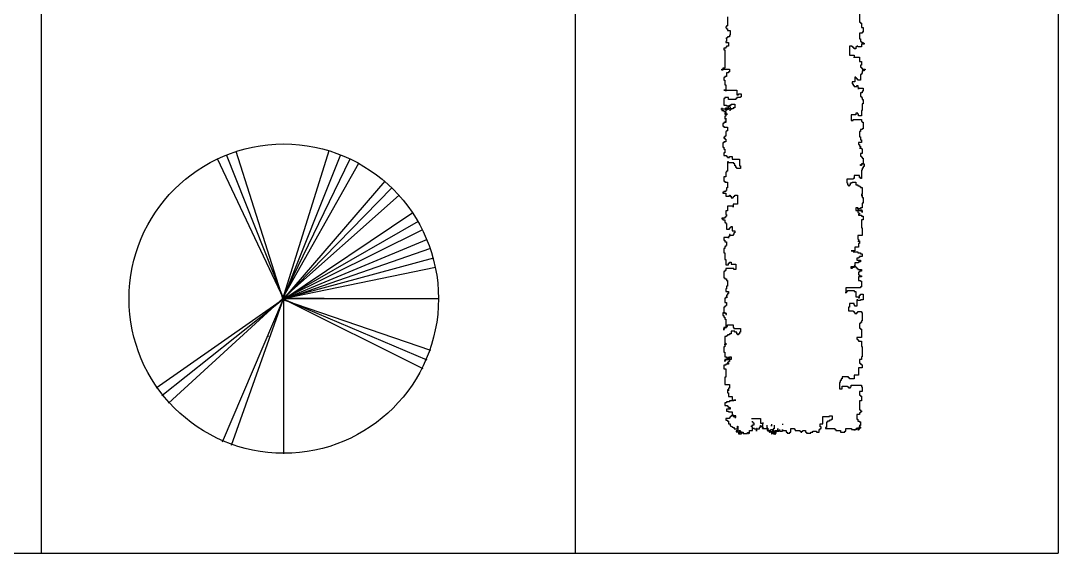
# Model space of a CAD drawing. Header units: millimetres. Extents: x -4017 to 59953, y -688 to 66564.
# Drawn here: x 55443 to 59953, y 9376 to 11691 of the extents above; entities that cross this region are included whole.
import ezdxf

# ---------------------------------------------------------------- set-up
doc = ezdxf.new("R2010")
doc.units = ezdxf.units.MM
doc.layers.add('www.cad-blocks.net', color=7, linetype='Continuous')

# ---------------------------------------------------------------- blocks, each defined once
blk = doc.blocks.new('A$C516926BB')
for p, q in [((57.9904, 38.5194), (57.9904, 0)), ((60.3118, 38.5194), (60.3118, 0)), ((62.4121, 38.5194), (62.4121, 0)), ((0, 0), (62.4121, 0))]:
    blk.add_line(p, q)
blk = doc.blocks.new('A$C3F1A022B')
for p, q in [((0.4638, 1.3165), (0.6684, 0.6728)), ((0.8689, 1.3176), (0.6677, 0.6729)), ((0.3837, 1.285), (0.6714, 0.674)), ((0.4218, 1.3015), (0.6714, 0.674)), ((0.9601, 1.2817), (0.6651, 0.6742)), ((0.9193, 1.2997), (0.6679, 0.6728)), ((0.9968, 1.2625), (0.6651, 0.6742)), ((1.1123, 1.1855), (0.6714, 0.674)), ((1.1429, 1.1575), (0.6714, 0.674)), ((1.1736, 1.1252), (0.6691, 0.6762)), ((1.233, 1.0488), (0.673, 0.6712)), ((1.2567, 1.011), (0.6714, 0.674)), ((1.2762, 0.9744), (0.6714, 0.674)), ((1.2935, 0.9309), (0.6703, 0.6705)), ((1.3099, 0.8933), (0.6722, 0.6709)), ((1.3232, 0.8508), (0.6714, 0.674)), ((1.3328, 0.8104), (0.6714, 0.674)), ((0.6718, 0.6771), (0.6718, 0)), ((0.1178, 0.287), (0.6714, 0.674)), ((0.1426, 0.2538), (0.6714, 0.674)), ((0.1717, 0.2199), (0.6694, 0.6765)), ((0.4069, 0.0524), (0.6714, 0.6739)), ((0.4455, 0.0374), (0.6714, 0.6739)), ((0.6726, 0.6749), (0.8476, 0.6749)), ((0.8476, 0.6749), (0.6726, 0.6749)), ((0.6726, 0.6749), (1.3453, 0.6749)), ((1.3124, 0.4497), (0.6732, 0.6679)), ((1.2966, 0.408), (0.6745, 0.6708)), ((1.2793, 0.3704), (0.6745, 0.6708)), ((0.6016, 0.5112), (0.606, 0.5112)), ((0.6038, 0.5134), (0.6038, 0.509))]:
    blk.add_line(p, q)
blk.add_circle((0.6726, 0.6749), 0.6726)
blk = doc.blocks.new('A$C686239C3')
at = {"linetype": 'Continuous'}
for p, q in [((0.0437, 1.8145), (0.0437, 1.7745)), ((0.6178, 1.8312), (0.6178, 1.7913)), ((0.0357, 1.7705), (0.0357, 1.7666)), ((0.0397, 1.7705), (0.0357, 1.7705)), ((0.0357, 1.7666), (0.0397, 1.7666)), ((0.0397, 1.7745), (0.0397, 1.7705)), ((0.0437, 1.7745), (0.0397, 1.7745)), ((0.0397, 1.7666), (0.0397, 1.7626)), ((0.0397, 1.7626), (0.0437, 1.7626)), ((0.0437, 1.7626), (0.0437, 1.7546)), ((0.6178, 1.7913), (0.6218, 1.7913)), ((0.6218, 1.7913), (0.6218, 1.7873)), ((0.6218, 1.7873), (0.6258, 1.7873)), ((0.6258, 1.7873), (0.6258, 1.7673)), ((0.6258, 1.7673), (0.6337, 1.7673)), ((0.6337, 1.7673), (0.6337, 1.7473)), ((0.0397, 1.7226), (0.0397, 1.7066)), ((0.0397, 1.7186), (0.0397, 1.7226)), ((0.0397, 1.7226), (0.0397, 1.7186)), ((0.0437, 1.7226), (0.0397, 1.7226)), ((0.0437, 1.7546), (0.0556, 1.7546)), ((0.0437, 1.7266), (0.0437, 1.7226)), ((0.0516, 1.7266), (0.0437, 1.7266)), ((0.0516, 1.7346), (0.0516, 1.7266)), ((0.0556, 1.7346), (0.0516, 1.7346)), ((0.0556, 1.7546), (0.0556, 1.7346)), ((0.6178, 1.7433), (0.6178, 1.7193)), ((0.6298, 1.7433), (0.6178, 1.7433)), ((0.6178, 1.7193), (0.6218, 1.7193)), ((0.6218, 1.7193), (0.6218, 1.7073)), ((0.6298, 1.7473), (0.6298, 1.7433)), ((0.6337, 1.7473), (0.6298, 1.7473)), ((0.0277, 1.6786), (0.0277, 1.6706)), ((0.0357, 1.6786), (0.0277, 1.6786)), ((0.0277, 1.6706), (0.0317, 1.6706)), ((0.0317, 1.6706), (0.0317, 1.5907)), ((0.0357, 1.7066), (0.0357, 1.7026)), ((0.0397, 1.7066), (0.0357, 1.7066)), ((0.0357, 1.7026), (0.0476, 1.7026)), ((0.0357, 1.6826), (0.0357, 1.6786)), ((0.0397, 1.6826), (0.0357, 1.6826)), ((0.0397, 1.6866), (0.0397, 1.6826)), ((0.0476, 1.6866), (0.0397, 1.6866)), ((0.0476, 1.7026), (0.0476, 1.6866)), ((0.5739, 1.6874), (0.5739, 1.6474)), ((0.5859, 1.6874), (0.5739, 1.6874)), ((0.5859, 1.6834), (0.5859, 1.6874)), ((0.5899, 1.6834), (0.5859, 1.6834)), ((0.5899, 1.6794), (0.5899, 1.6834)), ((0.5938, 1.6794), (0.5899, 1.6794)), ((0.5938, 1.6754), (0.5938, 1.6794)), ((0.6018, 1.6754), (0.5938, 1.6754)), ((0.6018, 1.6834), (0.6018, 1.6754)), ((0.6058, 1.6834), (0.6018, 1.6834)), ((0.6058, 1.6874), (0.6058, 1.6834)), ((0.6098, 1.6874), (0.6058, 1.6874)), ((0.6098, 1.6834), (0.6098, 1.6874)), ((0.6258, 1.6834), (0.6098, 1.6834)), ((0.6218, 1.7073), (0.6258, 1.7073)), ((0.6258, 1.7073), (0.6258, 1.7033)), ((0.6258, 1.7033), (0.6337, 1.7033)), ((0.6258, 1.6953), (0.6258, 1.6834)), ((0.6377, 1.6953), (0.6258, 1.6953)), ((0.6337, 1.7033), (0.6337, 1.6993)), ((0.6337, 1.6993), (0.6377, 1.6993)), ((0.6377, 1.6993), (0.6377, 1.6953)), ((0.5739, 1.6474), (0.5938, 1.6474)), ((0.5938, 1.6474), (0.5938, 1.6354)), ((0.5938, 1.6394), (0.6178, 1.6394)), ((0.5938, 1.6354), (0.5938, 1.6394)), ((0.6178, 1.6394), (0.6178, 1.6194)), ((0.0197, 1.5867), (0.0516, 1.5867)), ((0.0197, 1.5827), (0.0197, 1.5867)), ((0.0237, 1.5827), (0.0197, 1.5827)), ((0.0237, 1.5907), (0.0237, 1.5827)), ((0.0317, 1.5907), (0.0237, 1.5907)), ((0.0516, 1.5867), (0.0516, 1.5747)), ((0.6178, 1.6194), (0.6258, 1.6194)), ((0.6218, 1.6034), (0.6218, 1.5954)), ((0.6258, 1.6034), (0.6218, 1.6034)), ((0.6218, 1.5954), (0.6258, 1.5954)), ((0.6258, 1.6194), (0.6258, 1.6034)), ((0.6258, 1.5954), (0.6258, 1.5914)), ((0.6258, 1.5914), (0.6298, 1.5914)), ((0.6298, 1.5914), (0.6298, 1.5874)), ((0.6298, 1.5874), (0.6417, 1.5874)), ((0.6298, 1.5794), (0.6298, 1.5674)), ((0.6377, 1.5794), (0.6298, 1.5794)), ((0.6377, 1.5834), (0.6377, 1.5794)), ((0.6417, 1.5834), (0.6377, 1.5834)), ((0.6417, 1.5874), (0.6417, 1.5834)), ((0.0277, 1.5507), (0.0277, 1.5387)), ((0.0317, 1.5507), (0.0277, 1.5507)), ((0.0277, 1.5387), (0.0317, 1.5387)), ((0.0317, 1.5547), (0.0317, 1.5507)), ((0.0397, 1.5547), (0.0317, 1.5547)), ((0.0317, 1.5387), (0.0317, 1.5187)), ((0.0397, 1.5707), (0.0397, 1.5547)), ((0.0476, 1.5707), (0.0397, 1.5707)), ((0.0476, 1.5747), (0.0476, 1.5707)), ((0.0516, 1.5747), (0.0476, 1.5747)), ((0.5978, 1.5515), (0.5978, 1.5315)), ((0.6018, 1.5515), (0.5978, 1.5515)), ((0.6018, 1.5475), (0.6018, 1.5515)), ((0.6058, 1.5475), (0.6018, 1.5475)), ((0.6058, 1.5435), (0.6058, 1.5475)), ((0.6098, 1.5435), (0.6058, 1.5435)), ((0.6098, 1.5395), (0.6098, 1.5435)), ((0.6218, 1.5395), (0.6098, 1.5395)), ((0.6218, 1.5634), (0.6218, 1.5395)), ((0.6258, 1.5634), (0.6218, 1.5634)), ((0.6258, 1.5674), (0.6258, 1.5634)), ((0.6298, 1.5674), (0.6258, 1.5674)), ((0.0277, 1.4948), (0.0836, 1.4948)), ((0.0357, 1.4948), (0.0277, 1.4948)), ((0.0317, 1.5187), (0.0357, 1.5187)), ((0.0357, 1.5187), (0.0357, 1.4908)), ((0.0357, 1.4908), (0.0357, 1.4948)), ((0.0836, 1.4948), (0.0836, 1.4748)), ((0.5859, 1.5315), (0.5859, 1.5235)), ((0.5978, 1.5315), (0.5859, 1.5315)), ((0.5859, 1.5235), (0.5899, 1.5235)), ((0.5899, 1.5235), (0.5899, 1.5155)), ((0.5899, 1.5155), (0.5938, 1.5155)), ((0.5938, 1.5155), (0.5938, 1.5115)), ((0.5938, 1.5115), (0.6058, 1.5115)), ((0.6058, 1.5155), (0.6098, 1.5155)), ((0.6058, 1.5115), (0.6058, 1.5155)), ((0.6098, 1.5155), (0.6098, 1.5075)), ((0.6098, 1.5075), (0.6138, 1.5075)), ((0.6138, 1.5075), (0.6138, 1.4995)), ((0.6138, 1.5035), (0.6337, 1.5035)), ((0.6138, 1.4995), (0.6138, 1.5035)), ((0.6298, 1.4915), (0.6298, 1.4835)), ((0.6337, 1.4915), (0.6298, 1.4915)), ((0.6337, 1.5035), (0.6337, 1.4915)), ((0.0277, 1.4588), (0.0277, 1.4308)), ((0.0317, 1.4588), (0.0277, 1.4588)), ((0.0317, 1.4628), (0.0317, 1.4588)), ((0.0476, 1.4628), (0.0317, 1.4628)), ((0.0476, 1.4548), (0.0476, 1.4628)), ((0.0796, 1.4548), (0.0476, 1.4548)), ((0.0796, 1.4588), (0.0796, 1.4548)), ((0.0836, 1.4588), (0.0796, 1.4588)), ((0.0836, 1.4748), (0.0915, 1.4748)), ((0.0836, 1.4628), (0.0836, 1.4588)), ((0.0995, 1.4628), (0.0836, 1.4628)), ((0.0915, 1.4788), (0.1035, 1.4788)), ((0.0915, 1.4748), (0.0915, 1.4788)), ((0.0995, 1.4668), (0.0995, 1.4628)), ((0.1035, 1.4668), (0.0995, 1.4668)), ((0.1035, 1.4788), (0.1035, 1.4668)), ((0.6218, 1.4835), (0.6218, 1.4675)), ((0.6298, 1.4835), (0.6218, 1.4835)), ((0.6218, 1.4675), (0.6258, 1.4675)), ((0.6258, 1.4675), (0.6258, 1.4635)), ((0.6258, 1.4635), (0.6298, 1.4635)), ((0.6298, 1.4635), (0.6298, 1.4555)), ((0.6298, 1.4555), (0.6337, 1.4555)), ((0.6337, 1.4555), (0.6337, 1.4355)), ((0.0148, 1.4143), (0.0411, 1.4143)), ((0.0197, 1.4188), (0.0197, 1.4068)), ((0.0197, 1.4068), (0.0277, 1.4068)), ((0.0277, 1.4308), (0.0397, 1.4308)), ((0.0277, 1.4068), (0.0277, 1.4028)), ((0.0277, 1.4028), (0.0357, 1.4028)), ((0.0357, 1.4188), (0.0476, 1.4188)), ((0.0357, 1.4068), (0.0357, 1.4188)), ((0.0397, 1.4068), (0.0357, 1.4068)), ((0.0357, 1.4028), (0.0357, 1.3948)), ((0.0397, 1.4308), (0.0397, 1.4268)), ((0.0397, 1.4268), (0.0516, 1.4268)), ((0.0397, 1.4108), (0.0397, 1.4068)), ((0.0476, 1.4108), (0.0397, 1.4108)), ((0.0476, 1.4268), (0.0516, 1.4268)), ((0.0476, 1.4188), (0.0476, 1.4268)), ((0.0476, 1.4148), (0.0476, 1.4108)), ((0.0556, 1.4148), (0.0476, 1.4148)), ((0.0516, 1.4308), (0.0596, 1.4308)), ((0.0516, 1.4268), (0.0516, 1.4308)), ((0.0516, 1.4268), (0.0516, 1.4228)), ((0.0516, 1.4228), (0.0556, 1.4228)), ((0.0556, 1.4068), (0.0516, 1.4068)), ((0.0556, 1.4228), (0.0556, 1.4148)), ((0.0556, 1.4108), (0.0556, 1.4068)), ((0.0596, 1.4108), (0.0556, 1.4108)), ((0.0596, 1.4348), (0.0756, 1.4348)), ((0.0596, 1.4308), (0.0596, 1.4348)), ((0.0596, 1.4148), (0.0596, 1.4108)), ((0.0676, 1.4148), (0.0596, 1.4148)), ((0.0676, 1.4188), (0.0676, 1.4148)), ((0.0756, 1.4188), (0.0676, 1.4188)), ((0.0756, 1.4348), (0.0756, 1.4188)), ((0.6258, 1.4076), (0.6258, 1.3836)), ((0.6298, 1.4076), (0.6258, 1.4076)), ((0.6298, 1.4355), (0.6298, 1.4076)), ((0.6337, 1.4355), (0.6298, 1.4355)), ((0.0357, 1.3549), (0.0277, 1.3549)), ((0.0277, 1.3549), (0.0277, 1.3509)), ((0.0357, 1.3948), (0.0317, 1.3948)), ((0.0317, 1.3948), (0.0317, 1.3908)), ((0.0317, 1.3908), (0.0437, 1.3908)), ((0.0357, 1.3828), (0.0317, 1.3828)), ((0.0317, 1.3828), (0.0317, 1.3709)), ((0.0317, 1.3709), (0.0397, 1.3709)), ((0.0357, 1.3589), (0.0317, 1.3589)), ((0.0317, 1.3589), (0.0357, 1.3589)), ((0.0437, 1.3908), (0.0357, 1.3908)), ((0.0357, 1.3908), (0.0357, 1.3828)), ((0.0397, 1.3709), (0.0357, 1.3709)), ((0.0357, 1.3709), (0.0357, 1.3589)), ((0.0357, 1.3589), (0.0357, 1.3549)), ((0.5819, 1.3876), (0.5819, 1.3636)), ((0.6018, 1.3876), (0.5819, 1.3876)), ((0.5819, 1.3636), (0.5899, 1.3636)), ((0.5899, 1.3676), (0.6258, 1.3676)), ((0.5899, 1.3636), (0.5899, 1.3676)), ((0.6018, 1.3956), (0.6018, 1.3876)), ((0.6098, 1.3956), (0.6018, 1.3956)), ((0.6098, 1.3916), (0.6098, 1.3956)), ((0.6138, 1.3916), (0.6098, 1.3916)), ((0.6138, 1.3836), (0.6138, 1.3916)), ((0.6258, 1.3836), (0.6138, 1.3836)), ((0.6258, 1.3676), (0.6258, 1.3596)), ((0.6258, 1.3596), (0.6298, 1.3596)), ((0.6298, 1.3596), (0.6298, 1.3556)), ((0.6298, 1.3556), (0.6337, 1.3556)), ((0.6337, 1.3556), (0.6337, 1.3276)), ((0.0277, 1.3509), (0.0237, 1.3509)), ((0.0237, 1.3509), (0.0237, 1.3389)), ((0.0237, 1.3389), (0.0277, 1.3389)), ((0.0277, 1.3389), (0.0277, 1.3349)), ((0.0277, 1.3349), (0.0437, 1.3349)), ((0.0397, 1.3149), (0.0357, 1.3149)), ((0.0357, 1.3149), (0.0357, 1.2949)), ((0.0437, 1.3189), (0.0397, 1.3189)), ((0.0397, 1.3189), (0.0397, 1.3149)), ((0.0437, 1.3349), (0.0437, 1.3189)), ((0.6178, 1.3156), (0.6178, 1.2917)), ((0.6218, 1.3156), (0.6178, 1.3156)), ((0.6218, 1.3236), (0.6218, 1.3156)), ((0.6298, 1.3236), (0.6218, 1.3236)), ((0.6298, 1.3276), (0.6298, 1.3236)), ((0.6337, 1.3276), (0.6298, 1.3276)), ((0.0277, 1.2669), (0.0237, 1.2669)), ((0.0237, 1.2669), (0.0237, 1.247)), ((0.0317, 1.2909), (0.0277, 1.2909)), ((0.0277, 1.2909), (0.0277, 1.2869)), ((0.0277, 1.2869), (0.0317, 1.2869)), ((0.0357, 1.2709), (0.0277, 1.2709)), ((0.0277, 1.2709), (0.0277, 1.2669)), ((0.0357, 1.2949), (0.0317, 1.2949)), ((0.0317, 1.2949), (0.0317, 1.2909)), ((0.0317, 1.2869), (0.0317, 1.2829)), ((0.0317, 1.2829), (0.0357, 1.2829)), ((0.0357, 1.2829), (0.0357, 1.2709)), ((0.6138, 1.2677), (0.6138, 1.2597)), ((0.6258, 1.2677), (0.6138, 1.2677)), ((0.6178, 1.2917), (0.6218, 1.2917)), ((0.6218, 1.2917), (0.6218, 1.2797)), ((0.6218, 1.2797), (0.6258, 1.2797)), ((0.6258, 1.2797), (0.6258, 1.2677)), ((0.0237, 1.247), (0.0277, 1.247)), ((0.0277, 1.247), (0.0277, 1.239)), ((0.0277, 1.239), (0.0317, 1.239)), ((0.0317, 1.223), (0.0277, 1.223)), ((0.0277, 1.223), (0.0277, 1.211)), ((0.0317, 1.239), (0.0317, 1.223)), ((0.6138, 1.2597), (0.6178, 1.2597)), ((0.6178, 1.2597), (0.6178, 1.2517)), ((0.6178, 1.2517), (0.6218, 1.2517)), ((0.6178, 1.2437), (0.6258, 1.2437)), ((0.6218, 1.2437), (0.6178, 1.2437)), ((0.6218, 1.2517), (0.6218, 1.2437)), ((0.6218, 1.2197), (0.6218, 1.2077)), ((0.6298, 1.2197), (0.6218, 1.2197)), ((0.6258, 1.2437), (0.6258, 1.2397)), ((0.6258, 1.2397), (0.6298, 1.2397)), ((0.6298, 1.2397), (0.6298, 1.2197)), ((0.0277, 1.211), (0.0397, 1.211)), ((0.0397, 1.211), (0.0397, 1.207)), ((0.0397, 1.207), (0.0437, 1.207)), ((0.0437, 1.207), (0.0437, 1.203)), ((0.0437, 1.203), (0.0516, 1.203)), ((0.0476, 1.183), (0.0437, 1.183)), ((0.0437, 1.183), (0.0437, 1.143)), ((0.0476, 1.179), (0.0476, 1.183)), ((0.0716, 1.179), (0.0476, 1.179)), ((0.0516, 1.203), (0.0516, 1.207)), ((0.0516, 1.207), (0.0636, 1.207)), ((0.0636, 1.207), (0.0636, 1.195)), ((0.0636, 1.195), (0.0955, 1.195)), ((0.0716, 1.175), (0.0716, 1.179)), ((0.0756, 1.175), (0.0716, 1.175)), ((0.0756, 1.167), (0.0756, 1.175)), ((0.0955, 1.195), (0.0955, 1.167)), ((0.6218, 1.2077), (0.6258, 1.2077)), ((0.6258, 1.2077), (0.6258, 1.2037)), ((0.6258, 1.2037), (0.6298, 1.2037)), ((0.6258, 1.1757), (0.6258, 1.1678)), ((0.6337, 1.1757), (0.6258, 1.1757)), ((0.6298, 1.2037), (0.6298, 1.1997)), ((0.6298, 1.1997), (0.6337, 1.1997)), ((0.6298, 1.1757), (0.6377, 1.1757)), ((0.6298, 1.1717), (0.6298, 1.1757)), ((0.6337, 1.1997), (0.6337, 1.1757)), ((0.6377, 1.1757), (0.6377, 1.1638)), ((0.0397, 1.139), (0.0357, 1.139)), ((0.0357, 1.139), (0.0357, 1.119)), ((0.0437, 1.143), (0.0397, 1.143)), ((0.0397, 1.143), (0.0397, 1.139)), ((0.0796, 1.167), (0.0756, 1.167)), ((0.0796, 1.159), (0.0796, 1.167)), ((0.0836, 1.159), (0.0796, 1.159)), ((0.0836, 1.155), (0.0836, 1.159)), ((0.0995, 1.155), (0.0836, 1.155)), ((0.0955, 1.167), (0.0995, 1.167)), ((0.0995, 1.167), (0.0995, 1.155)), ((0.6218, 1.1717), (0.6298, 1.1717)), ((0.6218, 1.1678), (0.6218, 1.1717)), ((0.6258, 1.1678), (0.6218, 1.1678)), ((0.6258, 1.1478), (0.6258, 1.1118)), ((0.6298, 1.1478), (0.6258, 1.1478)), ((0.6298, 1.1558), (0.6298, 1.1478)), ((0.6337, 1.1558), (0.6298, 1.1558)), ((0.6337, 1.1638), (0.6337, 1.1558)), ((0.6377, 1.1638), (0.6337, 1.1638)), ((0.0357, 1.119), (0.0277, 1.119)), ((0.0277, 1.119), (0.0277, 1.0991)), ((0.0277, 1.0991), (0.0317, 1.0991)), ((0.0317, 1.0991), (0.0317, 1.0951)), ((0.0317, 1.0951), (0.0437, 1.0951)), ((0.0437, 1.0951), (0.0437, 1.0711)), ((0.5619, 1.1078), (0.5619, 1.0918)), ((0.5899, 1.1078), (0.5619, 1.1078)), ((0.5619, 1.0918), (0.5659, 1.0918)), ((0.5659, 1.0918), (0.5659, 1.0838)), ((0.5659, 1.0838), (0.5699, 1.0838)), ((0.5699, 1.0838), (0.5699, 1.0798)), ((0.5739, 1.0838), (0.5779, 1.0838)), ((0.5739, 1.0798), (0.5739, 1.0838)), ((0.5779, 1.0918), (0.5859, 1.0918)), ((0.5779, 1.0838), (0.5779, 1.0918)), ((0.5859, 1.0958), (0.6018, 1.0958)), ((0.5859, 1.0918), (0.5859, 1.0958)), ((0.5899, 1.1118), (0.5899, 1.1078)), ((0.5938, 1.1118), (0.5899, 1.1118)), ((0.5938, 1.1238), (0.5938, 1.1118)), ((0.6178, 1.1238), (0.5938, 1.1238)), ((0.6018, 1.0958), (0.6018, 1.0838)), ((0.6018, 1.0838), (0.6098, 1.0838)), ((0.6098, 1.0838), (0.6098, 1.0798)), ((0.6178, 1.1158), (0.6178, 1.1238)), ((0.6218, 1.1158), (0.6178, 1.1158)), ((0.6218, 1.1118), (0.6218, 1.1158)), ((0.6258, 1.1118), (0.6218, 1.1118)), ((0.0277, 1.0511), (0.0237, 1.0511)), ((0.0237, 1.0511), (0.0237, 1.0471)), ((0.0237, 1.0471), (0.0357, 1.0471)), ((0.0357, 1.0551), (0.0277, 1.0551)), ((0.0277, 1.0551), (0.0277, 1.0511)), ((0.0397, 1.0591), (0.0357, 1.0591)), ((0.0357, 1.0591), (0.0357, 1.0551)), ((0.0357, 1.0471), (0.0357, 1.0351)), ((0.0437, 1.0711), (0.0397, 1.0711)), ((0.0397, 1.0711), (0.0397, 1.0591)), ((0.0516, 1.0351), (0.0516, 1.0391)), ((0.0516, 1.0391), (0.0556, 1.0391)), ((0.0556, 1.0391), (0.0556, 1.0351)), ((0.0756, 1.0351), (0.0756, 1.0391)), ((0.0756, 1.0391), (0.0875, 1.0391)), ((0.0875, 1.0391), (0.0875, 0.9991)), ((0.5699, 1.0798), (0.5739, 1.0798)), ((0.6098, 1.0798), (0.6178, 1.0798)), ((0.6178, 1.0798), (0.6178, 1.0758)), ((0.6178, 1.0758), (0.6218, 1.0758)), ((0.6218, 1.0758), (0.6218, 1.0718)), ((0.6218, 1.0718), (0.6298, 1.0718)), ((0.6258, 1.0438), (0.6258, 1.0399)), ((0.6298, 1.0438), (0.6258, 1.0438)), ((0.6258, 1.0399), (0.6258, 1.0359)), ((0.6298, 1.0399), (0.6258, 1.0399)), ((0.6258, 1.0399), (0.6298, 1.0399)), ((0.6298, 1.0718), (0.6298, 1.0438)), ((0.6298, 1.0359), (0.6298, 1.0399)), ((0.6298, 1.0399), (0.6298, 1.0359)), ((0.0357, 1.0351), (0.0516, 1.0351)), ((0.0556, 1.0351), (0.0596, 1.0351)), ((0.0596, 1.0351), (0.0596, 1.0271)), ((0.0596, 1.0271), (0.0676, 1.0271)), ((0.0676, 1.0271), (0.0676, 1.0311)), ((0.0676, 1.0311), (0.0716, 1.0311)), ((0.0875, 0.9991), (0.0676, 0.9991)), ((0.0676, 0.9991), (0.0676, 0.9872)), ((0.0716, 1.0311), (0.0716, 1.0351)), ((0.0716, 1.0351), (0.0756, 1.0351)), ((0.6258, 1.0359), (0.6298, 1.0359)), ((0.6298, 1.0359), (0.6298, 1.0279)), ((0.6298, 1.0279), (0.6337, 1.0279)), ((0.6298, 1.0039), (0.6298, 0.9839)), ((0.6337, 1.0039), (0.6298, 1.0039)), ((0.6337, 1.0279), (0.6337, 1.0039)), ((0.0437, 0.9712), (0.0357, 0.9712)), ((0.0357, 0.9712), (0.0357, 0.9552)), ((0.0357, 0.9552), (0.0397, 0.9552)), ((0.0397, 0.9552), (0.0397, 0.9472)), ((0.0676, 0.9911), (0.0437, 0.9911)), ((0.0437, 0.9911), (0.0437, 0.9712)), ((0.0676, 0.9872), (0.0676, 0.9911)), ((0.6018, 0.9839), (0.6018, 0.9719)), ((0.6098, 0.9839), (0.6018, 0.9839)), ((0.6018, 0.9719), (0.6098, 0.9719)), ((0.6098, 0.9799), (0.6098, 0.9839)), ((0.6138, 0.9799), (0.6098, 0.9799)), ((0.6098, 0.9799), (0.6098, 0.9719)), ((0.6138, 0.9799), (0.6098, 0.9799)), ((0.6098, 0.9719), (0.6098, 0.9639)), ((0.6098, 0.9719), (0.6258, 0.9719)), ((0.6098, 0.9639), (0.6138, 0.9639)), ((0.6138, 0.9839), (0.6138, 0.9799)), ((0.6138, 0.9799), (0.6138, 0.9839)), ((0.6138, 0.9719), (0.6138, 0.9799)), ((0.6218, 0.9799), (0.6138, 0.9799)), ((0.6258, 0.9719), (0.6138, 0.9719)), ((0.6138, 0.9639), (0.6138, 0.9599)), ((0.6138, 0.9599), (0.6178, 0.9599)), ((0.6138, 0.9559), (0.6138, 0.9519)), ((0.6178, 0.9559), (0.6138, 0.9559)), ((0.6138, 0.9519), (0.6258, 0.9519)), ((0.6178, 0.9599), (0.6178, 0.9559)), ((0.6218, 0.9839), (0.6218, 0.9799)), ((0.6298, 0.9839), (0.6218, 0.9839)), ((0.6258, 0.9759), (0.6258, 0.9719)), ((0.6258, 0.9719), (0.6258, 0.9759)), ((0.6258, 0.9679), (0.6258, 0.9719)), ((0.6258, 0.9719), (0.6298, 0.9719)), ((0.6298, 0.9679), (0.6258, 0.9679)), ((0.6258, 0.9519), (0.6258, 0.9479)), ((0.6258, 0.9479), (0.6337, 0.9479)), ((0.6298, 0.9719), (0.6298, 0.9639)), ((0.6298, 0.9639), (0.6298, 0.9679)), ((0.6337, 0.9479), (0.6337, 0.9319)), ((0.0317, 0.9392), (0.0197, 0.9392)), ((0.0197, 0.9392), (0.0197, 0.9352)), ((0.0197, 0.9352), (0.0237, 0.9352)), ((0.0237, 0.9352), (0.0237, 0.9312)), ((0.0237, 0.9312), (0.0317, 0.9312)), ((0.0357, 0.9432), (0.0317, 0.9432)), ((0.0317, 0.9432), (0.0317, 0.9392)), ((0.0317, 0.9312), (0.0317, 0.9192)), ((0.0317, 0.9192), (0.0357, 0.9192)), ((0.0397, 0.9472), (0.0357, 0.9472)), ((0.0357, 0.9472), (0.0357, 0.9432)), ((0.0357, 0.9192), (0.0357, 0.9152)), ((0.0357, 0.9152), (0.0397, 0.9152)), ((0.0397, 0.9152), (0.0397, 0.8912)), ((0.0596, 0.8992), (0.0596, 0.9032)), ((0.0596, 0.9032), (0.0636, 0.9032)), ((0.0636, 0.9032), (0.0636, 0.8832)), ((0.6258, 0.9319), (0.6258, 0.896)), ((0.6337, 0.9319), (0.6258, 0.9319)), ((0.0397, 0.8912), (0.0516, 0.8912)), ((0.0516, 0.8592), (0.0476, 0.8592)), ((0.0476, 0.8592), (0.0476, 0.8513)), ((0.0516, 0.8912), (0.0516, 0.8952)), ((0.0516, 0.8952), (0.0556, 0.8952)), ((0.0556, 0.8672), (0.0516, 0.8672)), ((0.0516, 0.8672), (0.0516, 0.8592)), ((0.0556, 0.8952), (0.0556, 0.8992)), ((0.0556, 0.8992), (0.0596, 0.8992)), ((0.0556, 0.8632), (0.0556, 0.8672)), ((0.0676, 0.8632), (0.0556, 0.8632)), ((0.0636, 0.8832), (0.0756, 0.8832)), ((0.0716, 0.8672), (0.0676, 0.8672)), ((0.0676, 0.8672), (0.0676, 0.8632)), ((0.0756, 0.8752), (0.0716, 0.8752)), ((0.0716, 0.8752), (0.0716, 0.8672)), ((0.0756, 0.8832), (0.0756, 0.8752)), ((0.6098, 0.864), (0.6098, 0.848)), ((0.6298, 0.864), (0.6098, 0.864)), ((0.6258, 0.896), (0.6298, 0.896)), ((0.6298, 0.896), (0.6298, 0.864)), ((0.0476, 0.8553), (0.0277, 0.8553)), ((0.0277, 0.8553), (0.0277, 0.8433)), ((0.0277, 0.8433), (0.0317, 0.8433)), ((0.0317, 0.8433), (0.0317, 0.8353)), ((0.0317, 0.8353), (0.0397, 0.8353)), ((0.0357, 0.8153), (0.0317, 0.8153)), ((0.0317, 0.8153), (0.0317, 0.8073)), ((0.0397, 0.8193), (0.0357, 0.8193)), ((0.0357, 0.8193), (0.0357, 0.8153)), ((0.0397, 0.8353), (0.0397, 0.8193)), ((0.0476, 0.8513), (0.0476, 0.8553)), ((0.5978, 0.812), (0.5978, 0.796)), ((0.6138, 0.812), (0.5978, 0.812)), ((0.6098, 0.848), (0.6138, 0.848)), ((0.6138, 0.848), (0.6138, 0.836)), ((0.6138, 0.84), (0.6178, 0.84)), ((0.6138, 0.836), (0.6138, 0.84)), ((0.6138, 0.828), (0.6138, 0.812)), ((0.6178, 0.828), (0.6138, 0.828)), ((0.6178, 0.84), (0.6178, 0.828)), ((0.0317, 0.8073), (0.0277, 0.8073)), ((0.0277, 0.8073), (0.0277, 0.7873)), ((0.0277, 0.7873), (0.0317, 0.7873)), ((0.0317, 0.7873), (0.0317, 0.7593)), ((0.5819, 0.796), (0.5899, 0.796)), ((0.5978, 0.796), (0.5819, 0.796)), ((0.5899, 0.796), (0.5899, 0.792)), ((0.5899, 0.792), (0.6098, 0.792)), ((0.6098, 0.792), (0.6098, 0.788)), ((0.6098, 0.788), (0.6218, 0.788)), ((0.6138, 0.7681), (0.6138, 0.7641)), ((0.6178, 0.7681), (0.6138, 0.7681)), ((0.6178, 0.7721), (0.6178, 0.7681)), ((0.6298, 0.7721), (0.6178, 0.7721)), ((0.6218, 0.788), (0.6218, 0.784)), ((0.6218, 0.784), (0.6298, 0.784)), ((0.6298, 0.784), (0.6298, 0.7721)), ((0.0317, 0.7593), (0.0357, 0.7593)), ((0.0357, 0.7593), (0.0357, 0.7353)), ((0.0357, 0.7353), (0.0476, 0.7353)), ((0.0476, 0.7353), (0.0476, 0.7433)), ((0.0476, 0.7433), (0.0516, 0.7433)), ((0.0516, 0.7433), (0.0516, 0.7473)), ((0.0516, 0.7473), (0.0596, 0.7473)), ((0.0596, 0.7473), (0.0596, 0.7393)), ((0.0596, 0.7393), (0.0796, 0.7393)), ((0.0796, 0.7393), (0.0796, 0.7154)), ((0.5819, 0.7281), (0.6018, 0.7281)), ((0.5819, 0.7201), (0.5819, 0.7281)), ((0.5859, 0.7241), (0.5859, 0.7201)), ((0.5938, 0.7241), (0.5859, 0.7241)), ((0.5938, 0.7321), (0.5938, 0.7241)), ((0.5978, 0.7321), (0.5938, 0.7321)), ((0.5978, 0.7441), (0.5978, 0.7321)), ((0.6138, 0.7441), (0.5978, 0.7441)), ((0.6018, 0.7281), (0.6018, 0.7241)), ((0.6018, 0.7241), (0.6058, 0.7241)), ((0.6058, 0.7641), (0.6058, 0.7561)), ((0.6138, 0.7641), (0.6058, 0.7641)), ((0.6058, 0.7561), (0.6218, 0.7561)), ((0.6058, 0.7241), (0.6058, 0.7201)), ((0.6138, 0.7481), (0.6138, 0.7441)), ((0.6218, 0.7481), (0.6138, 0.7481)), ((0.6218, 0.7561), (0.6218, 0.7481)), ((0.0317, 0.7074), (0.0277, 0.7074)), ((0.0277, 0.7074), (0.0277, 0.6794)), ((0.0277, 0.6794), (0.0317, 0.6794)), ((0.0357, 0.7114), (0.0317, 0.7114)), ((0.0317, 0.7114), (0.0317, 0.7074)), ((0.0317, 0.6794), (0.0317, 0.6754)), ((0.0716, 0.7194), (0.0357, 0.7194)), ((0.0357, 0.7194), (0.0357, 0.7114)), ((0.0716, 0.7154), (0.0716, 0.7194)), ((0.0796, 0.7154), (0.0716, 0.7154)), ((0.5859, 0.7201), (0.5819, 0.7201)), ((0.6058, 0.7201), (0.6098, 0.7201)), ((0.6098, 0.7201), (0.6098, 0.7161)), ((0.6098, 0.7161), (0.6258, 0.7161)), ((0.6138, 0.7041), (0.6138, 0.6921)), ((0.6178, 0.7041), (0.6138, 0.7041)), ((0.6138, 0.6921), (0.6178, 0.6921)), ((0.6138, 0.6841), (0.6138, 0.6681)), ((0.6258, 0.6841), (0.6138, 0.6841)), ((0.6178, 0.7081), (0.6178, 0.7041)), ((0.6258, 0.7081), (0.6178, 0.7081)), ((0.6178, 0.6921), (0.6178, 0.6881)), ((0.6178, 0.6881), (0.6258, 0.6881)), ((0.6258, 0.7161), (0.6258, 0.7081)), ((0.6258, 0.6881), (0.6258, 0.6841)), ((0.0317, 0.6754), (0.0397, 0.6754)), ((0.0397, 0.6754), (0.0397, 0.6674)), ((0.0397, 0.6674), (0.0437, 0.6674)), ((0.0437, 0.6434), (0.0397, 0.6434)), ((0.0397, 0.6434), (0.0397, 0.6314)), ((0.0437, 0.6674), (0.0437, 0.6434)), ((0.5579, 0.6362), (0.5579, 0.6122)), ((0.6218, 0.6362), (0.5579, 0.6362)), ((0.6138, 0.6681), (0.6218, 0.6681)), ((0.6218, 0.6681), (0.6218, 0.6641)), ((0.6218, 0.6641), (0.6258, 0.6641)), ((0.6218, 0.6402), (0.6218, 0.6362)), ((0.6258, 0.6402), (0.6218, 0.6402)), ((0.6258, 0.6641), (0.6258, 0.6402)), ((0.0357, 0.5915), (0.0317, 0.5915)), ((0.0317, 0.5915), (0.0317, 0.5715)), ((0.0397, 0.6314), (0.0357, 0.6314)), ((0.0357, 0.6314), (0.0357, 0.6194)), ((0.0357, 0.6194), (0.0476, 0.6194)), ((0.0437, 0.5955), (0.0357, 0.5955)), ((0.0357, 0.5955), (0.0357, 0.5915)), ((0.0437, 0.6034), (0.0397, 0.6034)), ((0.0397, 0.6034), (0.0397, 0.5955)), ((0.0397, 0.5955), (0.0437, 0.5955)), ((0.0476, 0.6114), (0.0437, 0.6114)), ((0.0437, 0.6114), (0.0437, 0.6034)), ((0.0476, 0.6194), (0.0476, 0.6114)), ((0.5579, 0.6162), (0.5619, 0.6162)), ((0.5579, 0.6122), (0.5579, 0.6162)), ((0.5619, 0.6202), (0.5659, 0.6202)), ((0.5619, 0.6162), (0.5619, 0.6202)), ((0.5659, 0.6242), (0.5938, 0.6242)), ((0.5659, 0.6202), (0.5659, 0.6242)), ((0.5938, 0.6242), (0.5938, 0.6202)), ((0.5938, 0.6202), (0.6018, 0.6202)), ((0.6018, 0.6202), (0.6018, 0.5962)), ((0.6018, 0.5962), (0.6138, 0.5962)), ((0.6138, 0.5962), (0.6138, 0.5922)), ((0.6138, 0.5922), (0.6178, 0.5922)), ((0.6178, 0.6042), (0.6218, 0.6042)), ((0.6178, 0.5922), (0.6178, 0.6042)), ((0.6218, 0.6082), (0.6337, 0.6082)), ((0.6218, 0.6042), (0.6218, 0.6082)), ((0.6337, 0.6082), (0.6337, 0.5842)), ((0.0317, 0.5515), (0.0277, 0.5515)), ((0.0277, 0.5515), (0.0277, 0.5275)), ((0.0317, 0.5715), (0.0397, 0.5715)), ((0.0357, 0.5555), (0.0317, 0.5555)), ((0.0317, 0.5555), (0.0317, 0.5515)), ((0.0397, 0.5595), (0.0357, 0.5595)), ((0.0357, 0.5595), (0.0357, 0.5555)), ((0.0397, 0.5715), (0.0397, 0.5595)), ((0.5699, 0.5522), (0.5699, 0.5362)), ((0.5739, 0.5522), (0.5699, 0.5522)), ((0.5739, 0.5682), (0.5739, 0.5522)), ((0.5938, 0.5682), (0.5739, 0.5682)), ((0.5938, 0.5602), (0.5938, 0.5682)), ((0.5978, 0.5602), (0.5938, 0.5602)), ((0.5978, 0.5562), (0.5978, 0.5602)), ((0.6058, 0.5562), (0.5978, 0.5562)), ((0.6058, 0.5842), (0.6058, 0.5562)), ((0.6098, 0.5842), (0.6058, 0.5842)), ((0.6098, 0.5802), (0.6098, 0.5842)), ((0.6218, 0.5802), (0.6098, 0.5802)), ((0.6218, 0.5842), (0.6218, 0.5802)), ((0.6337, 0.5842), (0.6218, 0.5842)), ((0.0317, 0.5275), (0.0237, 0.5275)), ((0.0237, 0.5275), (0.0237, 0.5155)), ((0.0237, 0.5155), (0.0277, 0.5155)), ((0.0277, 0.5275), (0.0357, 0.5275)), ((0.0277, 0.5155), (0.0277, 0.5075)), ((0.0277, 0.5075), (0.0317, 0.5075)), ((0.0317, 0.5235), (0.0317, 0.5275)), ((0.0397, 0.5235), (0.0317, 0.5235)), ((0.0317, 0.5075), (0.0317, 0.4995)), ((0.0317, 0.4995), (0.0357, 0.4995)), ((0.0357, 0.5275), (0.0357, 0.5195)), ((0.0357, 0.5195), (0.0397, 0.5195)), ((0.0357, 0.4995), (0.0357, 0.4636)), ((0.0397, 0.5195), (0.0397, 0.5235)), ((0.5699, 0.5362), (0.5899, 0.5362)), ((0.5899, 0.5362), (0.5899, 0.5322)), ((0.5899, 0.5322), (0.5938, 0.5322)), ((0.5938, 0.5322), (0.5938, 0.5282)), ((0.5938, 0.5282), (0.5978, 0.5282)), ((0.5978, 0.5282), (0.5978, 0.5242)), ((0.5978, 0.5242), (0.6058, 0.5242)), ((0.6058, 0.5282), (0.6098, 0.5282)), ((0.6058, 0.5242), (0.6058, 0.5282)), ((0.6098, 0.5322), (0.6258, 0.5322)), ((0.6098, 0.5282), (0.6098, 0.5322)), ((0.6258, 0.5322), (0.6258, 0.5282)), ((0.6258, 0.5282), (0.6298, 0.5282)), ((0.6298, 0.5282), (0.6298, 0.4923)), ((0.0357, 0.4636), (0.0277, 0.4636)), ((0.0277, 0.4636), (0.0277, 0.4516)), ((0.0277, 0.4516), (0.0277, 0.4596)), ((0.0277, 0.4596), (0.0317, 0.4596)), ((0.0317, 0.4596), (0.0317, 0.4636)), ((0.0317, 0.4636), (0.0397, 0.4636)), ((0.0397, 0.4636), (0.0397, 0.4676)), ((0.0397, 0.4676), (0.0437, 0.4676)), ((0.0437, 0.4676), (0.0437, 0.4755)), ((0.0437, 0.4755), (0.0676, 0.4755)), ((0.0676, 0.4755), (0.0676, 0.4636)), ((0.0676, 0.4636), (0.0716, 0.4636)), ((0.0716, 0.4636), (0.0716, 0.4596)), ((0.0716, 0.4596), (0.0995, 0.4596)), ((0.0995, 0.4596), (0.0995, 0.4436)), ((0.6178, 0.4803), (0.6178, 0.4603)), ((0.6218, 0.4803), (0.6178, 0.4803)), ((0.6178, 0.4603), (0.6218, 0.4603)), ((0.6218, 0.4843), (0.6218, 0.4803)), ((0.6258, 0.4843), (0.6218, 0.4843)), ((0.6218, 0.4603), (0.6218, 0.4563)), ((0.6218, 0.4563), (0.6258, 0.4563)), ((0.6258, 0.4923), (0.6258, 0.4843)), ((0.6298, 0.4923), (0.6258, 0.4923)), ((0.6258, 0.4563), (0.6258, 0.4203)), ((0.0397, 0.4236), (0.0317, 0.4236)), ((0.0317, 0.4236), (0.0317, 0.3956)), ((0.0437, 0.4276), (0.0397, 0.4276)), ((0.0397, 0.4276), (0.0397, 0.4236)), ((0.0516, 0.4316), (0.0437, 0.4316)), ((0.0437, 0.4316), (0.0437, 0.4276)), ((0.0596, 0.4356), (0.0516, 0.4356)), ((0.0516, 0.4356), (0.0516, 0.4316)), ((0.0756, 0.4476), (0.0596, 0.4476)), ((0.0596, 0.4476), (0.0596, 0.4356)), ((0.0756, 0.4436), (0.0756, 0.4476)), ((0.0836, 0.4436), (0.0756, 0.4436)), ((0.0836, 0.4356), (0.0836, 0.4436)), ((0.0875, 0.4356), (0.0836, 0.4356)), ((0.0875, 0.4316), (0.0875, 0.4356)), ((0.0915, 0.4316), (0.0875, 0.4316)), ((0.0955, 0.4356), (0.0915, 0.4356)), ((0.0915, 0.4356), (0.0915, 0.4316)), ((0.0995, 0.4436), (0.0955, 0.4436)), ((0.0955, 0.4436), (0.0955, 0.4356)), ((0.6058, 0.4203), (0.6058, 0.4123)), ((0.6258, 0.4203), (0.6058, 0.4203)), ((0.6058, 0.4123), (0.6098, 0.4123)), ((0.6098, 0.4123), (0.6098, 0.4083)), ((0.6098, 0.4083), (0.6138, 0.4083)), ((0.6138, 0.4083), (0.6138, 0.4043)), ((0.0317, 0.3796), (0.0277, 0.3796)), ((0.0277, 0.3796), (0.0277, 0.3556)), ((0.0317, 0.3956), (0.0357, 0.3956)), ((0.0357, 0.3916), (0.0317, 0.3916)), ((0.0317, 0.3916), (0.0317, 0.3876)), ((0.0317, 0.3876), (0.0317, 0.3916)), ((0.0317, 0.3916), (0.0357, 0.3916)), ((0.0357, 0.3876), (0.0317, 0.3876)), ((0.0317, 0.3876), (0.0317, 0.3796)), ((0.0357, 0.3956), (0.0357, 0.3916)), ((0.0357, 0.3916), (0.0357, 0.3876)), ((0.6138, 0.4043), (0.6258, 0.4043)), ((0.6258, 0.4043), (0.6258, 0.3804)), ((0.6258, 0.3804), (0.6298, 0.3804)), ((0.6298, 0.3804), (0.6298, 0.3364)), ((0.0277, 0.3556), (0.0317, 0.3556)), ((0.0317, 0.3556), (0.0317, 0.3357)), ((0.0317, 0.3357), (0.0397, 0.3357)), ((0.0357, 0.3237), (0.0317, 0.3237)), ((0.0317, 0.3237), (0.0317, 0.3157)), ((0.0317, 0.3157), (0.0317, 0.3197)), ((0.0317, 0.3197), (0.0357, 0.3197)), ((0.0357, 0.3237), (0.0357, 0.3277)), ((0.0357, 0.3277), (0.0357, 0.3237)), ((0.0516, 0.3237), (0.0357, 0.3237)), ((0.0357, 0.3197), (0.0357, 0.3237)), ((0.0357, 0.3237), (0.0476, 0.3237)), ((0.0397, 0.3357), (0.0397, 0.3317)), ((0.0397, 0.3317), (0.0476, 0.3317)), ((0.0476, 0.3317), (0.0476, 0.3357)), ((0.0476, 0.3357), (0.0476, 0.3317)), ((0.0476, 0.3317), (0.0516, 0.3317)), ((0.0476, 0.3237), (0.0476, 0.3317)), ((0.0476, 0.3317), (0.0516, 0.3317)), ((0.0516, 0.3317), (0.0516, 0.3357)), ((0.0516, 0.3357), (0.0596, 0.3357)), ((0.0516, 0.3317), (0.0516, 0.3237)), ((0.0596, 0.3237), (0.0516, 0.3237)), ((0.0516, 0.3237), (0.0516, 0.3157)), ((0.0596, 0.3357), (0.0596, 0.3237)), ((0.6178, 0.3244), (0.6178, 0.3084)), ((0.6258, 0.3244), (0.6178, 0.3244)), ((0.6258, 0.3364), (0.6258, 0.3244)), ((0.6298, 0.3364), (0.6258, 0.3364)), ((0.0357, 0.2997), (0.0277, 0.2997)), ((0.0277, 0.2997), (0.0277, 0.2837)), ((0.0277, 0.2837), (0.0357, 0.2837)), ((0.0476, 0.3037), (0.0357, 0.3037)), ((0.0357, 0.3037), (0.0357, 0.2997)), ((0.0357, 0.2837), (0.0357, 0.2477)), ((0.0476, 0.3117), (0.0437, 0.3117)), ((0.0437, 0.3117), (0.0437, 0.3077)), ((0.0437, 0.3077), (0.0476, 0.3077)), ((0.0516, 0.3157), (0.0476, 0.3157)), ((0.0476, 0.3157), (0.0476, 0.3117)), ((0.0476, 0.3077), (0.0476, 0.3037)), ((0.6138, 0.2884), (0.6138, 0.2565)), ((0.6298, 0.2884), (0.6138, 0.2884)), ((0.6178, 0.3084), (0.6218, 0.3084)), ((0.6218, 0.3084), (0.6218, 0.3044)), ((0.6218, 0.3044), (0.6258, 0.3044)), ((0.6258, 0.3044), (0.6258, 0.3004)), ((0.6258, 0.3004), (0.6298, 0.3004)), ((0.6298, 0.3004), (0.6298, 0.2884)), ((0.0357, 0.2477), (0.0317, 0.2477)), ((0.0317, 0.2477), (0.0317, 0.2157)), ((0.534, 0.2325), (0.534, 0.2245)), ((0.538, 0.2325), (0.534, 0.2325)), ((0.538, 0.2405), (0.538, 0.2325)), ((0.542, 0.2405), (0.538, 0.2405)), ((0.542, 0.2485), (0.542, 0.2405)), ((0.5699, 0.2485), (0.542, 0.2485)), ((0.5699, 0.2445), (0.5699, 0.2485)), ((0.5739, 0.2445), (0.5699, 0.2445)), ((0.5739, 0.2405), (0.5739, 0.2445)), ((0.5938, 0.2405), (0.5739, 0.2405)), ((0.5938, 0.2565), (0.5938, 0.2405)), ((0.6138, 0.2565), (0.5938, 0.2565)), ((0.0317, 0.2157), (0.0516, 0.2157)), ((0.0476, 0.1918), (0.0437, 0.1918)), ((0.0437, 0.1918), (0.0437, 0.1798)), ((0.0516, 0.1998), (0.0476, 0.1998)), ((0.0476, 0.1998), (0.0476, 0.1878)), ((0.0476, 0.1878), (0.0476, 0.1918)), ((0.0516, 0.2157), (0.0516, 0.1998)), ((0.53, 0.2245), (0.53, 0.1965)), ((0.534, 0.2245), (0.53, 0.2245)), ((0.53, 0.1965), (0.542, 0.1965)), ((0.542, 0.2085), (0.5659, 0.2085)), ((0.542, 0.1965), (0.542, 0.2085)), ((0.5659, 0.2085), (0.5659, 0.2045)), ((0.5659, 0.2045), (0.5699, 0.2045)), ((0.5699, 0.2045), (0.5699, 0.2005)), ((0.5699, 0.2005), (0.5779, 0.2005)), ((0.5779, 0.2045), (0.5819, 0.2045)), ((0.5779, 0.2005), (0.5779, 0.2045)), ((0.5819, 0.2125), (0.6258, 0.2125)), ((0.5819, 0.2045), (0.5819, 0.2125)), ((0.6178, 0.1845), (0.6178, 0.1685)), ((0.6298, 0.1845), (0.6178, 0.1845)), ((0.6258, 0.2125), (0.6258, 0.2045)), ((0.6258, 0.2045), (0.6298, 0.2045)), ((0.6298, 0.2045), (0.6298, 0.1845)), ((0.0397, 0.1358), (0.0317, 0.1358)), ((0.0317, 0.1358), (0.0317, 0.1238)), ((0.0516, 0.1398), (0.0397, 0.1398)), ((0.0397, 0.1398), (0.0397, 0.1358)), ((0.0437, 0.1798), (0.0476, 0.1798)), ((0.0476, 0.1798), (0.0476, 0.1638)), ((0.0476, 0.1638), (0.0636, 0.1638)), ((0.0716, 0.1438), (0.0516, 0.1438)), ((0.0516, 0.1438), (0.0516, 0.1398)), ((0.0636, 0.1638), (0.0636, 0.1478)), ((0.0636, 0.1478), (0.0796, 0.1478)), ((0.0796, 0.1478), (0.0716, 0.1478)), ((0.0716, 0.1478), (0.0716, 0.1438)), ((0.6178, 0.1685), (0.6218, 0.1685)), ((0.6178, 0.1445), (0.6178, 0.1046)), ((0.6258, 0.1445), (0.6178, 0.1445)), ((0.6218, 0.1685), (0.6218, 0.1645)), ((0.6218, 0.1645), (0.6258, 0.1645)), ((0.6258, 0.1645), (0.6258, 0.1445)), ((0.0317, 0.1238), (0.0437, 0.1238)), ((0.0556, 0.1078), (0.0397, 0.1078)), ((0.0397, 0.1078), (0.0397, 0.0998)), ((0.0397, 0.0998), (0.0476, 0.0998)), ((0.0437, 0.1238), (0.0437, 0.1198)), ((0.0437, 0.1198), (0.0476, 0.1198)), ((0.0476, 0.1198), (0.0476, 0.1158)), ((0.0476, 0.1158), (0.0556, 0.1158)), ((0.0476, 0.0998), (0.0476, 0.0958)), ((0.0476, 0.0958), (0.0636, 0.0958)), ((0.0556, 0.1158), (0.0556, 0.1078)), ((0.0636, 0.0958), (0.0636, 0.0838)), ((0.6178, 0.1046), (0.6218, 0.1046)), ((0.6178, 0.0926), (0.6178, 0.0846)), ((0.6218, 0.0926), (0.6178, 0.0926)), ((0.6218, 0.1046), (0.6218, 0.1006)), ((0.6218, 0.1006), (0.6258, 0.1006)), ((0.6218, 0.0966), (0.6218, 0.0926)), ((0.6258, 0.0966), (0.6218, 0.0966)), ((0.6258, 0.1006), (0.6258, 0.0966)), ((0.0516, 0.0679), (0.0357, 0.0679)), ((0.0357, 0.0679), (0.0357, 0.0599)), ((0.0357, 0.0599), (0.0437, 0.0599)), ((0.0437, 0.0599), (0.0437, 0.0559)), ((0.0437, 0.0559), (0.0476, 0.0559)), ((0.0476, 0.0559), (0.0476, 0.0439)), ((0.0556, 0.0719), (0.0516, 0.0719)), ((0.0516, 0.0719), (0.0516, 0.0679)), ((0.0596, 0.0759), (0.0556, 0.0759)), ((0.0556, 0.0759), (0.0556, 0.0719)), ((0.0796, 0.0798), (0.0596, 0.0798)), ((0.0596, 0.0798), (0.0596, 0.0759)), ((0.0636, 0.0838), (0.0676, 0.0838)), ((0.0676, 0.0838), (0.0676, 0.0759)), ((0.0676, 0.0759), (0.0756, 0.0759)), ((0.0756, 0.0759), (0.0756, 0.0719)), ((0.0756, 0.0719), (0.0796, 0.0719)), ((0.0796, 0.0719), (0.0796, 0.0798)), ((0.1478, 0.0678), (0.1877, 0.0678)), ((0.1518, 0.0519), (0.1518, 0.0559)), ((0.1558, 0.0519), (0.1518, 0.0519)), ((0.1558, 0.0479), (0.1558, 0.0519)), ((0.1597, 0.0479), (0.1558, 0.0479)), ((0.1597, 0.0399), (0.1597, 0.0479)), ((0.1877, 0.0678), (0.1877, 0.0479)), ((0.1877, 0.0479), (0.1997, 0.0479)), ((0.1997, 0.0479), (0.1957, 0.0479)), ((0.1957, 0.0479), (0.1957, 0.0239)), ((0.4584, 0.0758), (0.4864, 0.0758)), ((0.4584, 0.0439), (0.4584, 0.0758)), ((0.4744, 0.0519), (0.4744, 0.0279)), ((0.4784, 0.0519), (0.4744, 0.0519)), ((0.4784, 0.0559), (0.4784, 0.0519)), ((0.4864, 0.0559), (0.4784, 0.0559)), ((0.4864, 0.0798), (0.4984, 0.0798)), ((0.4864, 0.0758), (0.4864, 0.0798)), ((0.4864, 0.0598), (0.4864, 0.0559)), ((0.4944, 0.0598), (0.4864, 0.0598)), ((0.4944, 0.0638), (0.4944, 0.0598)), ((0.4984, 0.0638), (0.4944, 0.0638)), ((0.4984, 0.0798), (0.4984, 0.0638)), ((0.6058, 0.0846), (0.6058, 0.0646)), ((0.6178, 0.0846), (0.6058, 0.0846)), ((0.6058, 0.0646), (0.6098, 0.0646)), ((0.6098, 0.0646), (0.6098, 0.0566)), ((0.6098, 0.0566), (0.6178, 0.0566)), ((0.6178, 0.0566), (0.6178, 0.0526)), ((0.6178, 0.0526), (0.6218, 0.0526)), ((0.6218, 0.0526), (0.6218, 0.0366)), ((0.6218, 0.0486), (0.6218, 0.0526)), ((0.6218, 0.0526), (0.6218, 0.0486)), ((0.0476, 0.0439), (0.0556, 0.0439)), ((0.0556, 0.0439), (0.0556, 0.0362)), ((0.0556, 0.0362), (0.0583, 0.0362)), ((0.0583, 0.0362), (0.0583, 0.0342)), ((0.0583, 0.0342), (0.0611, 0.0342)), ((0.0611, 0.0342), (0.0611, 0.0323)), ((0.0611, 0.0323), (0.064, 0.0323)), ((0.064, 0.0323), (0.064, 0.0302)), ((0.064, 0.0302), (0.0678, 0.0302)), ((0.0678, 0.0302), (0.0678, 0.0285)), ((0.0678, 0.0285), (0.0733, 0.0285)), ((0.0733, 0.0285), (0.0733, 0.0226)), ((0.0733, 0.0226), (0.0864, 0.0226)), ((0.0892, 0.0134), (0.0809, 0.0134)), ((0.0809, 0.0134), (0.0809, 0.0092)), ((0.0809, 0.0092), (0.0942, 0.0092)), ((0.0864, 0.0226), (0.0864, 0.0335)), ((0.0864, 0.0335), (0.0892, 0.0335)), ((0.0892, 0.0335), (0.0892, 0.0134)), ((0.0993, 0.0052), (0.0921, 0.0052)), ((0.0921, 0.0052), (0.0921, 0.0012)), ((0.0921, 0.0012), (0.1039, 0.0012)), ((0.0942, 0.0092), (0.0942, 0.0149)), ((0.0942, 0.0149), (0.0993, 0.0149)), ((0.0993, 0.0149), (0.0993, 0.0052)), ((0.102, 0.005), (0.102, 0.0089)), ((0.102, 0.0089), (0.1054, 0.0089)), ((0.1039, 0.005), (0.102, 0.005)), ((0.1039, 0.0012), (0.1039, 0.005)), ((0.1054, 0.0089), (0.1054, 0.0053)), ((0.1054, 0.0053), (0.1093, 0.0053)), ((0.1093, 0.0053), (0.1093, 0.0081)), ((0.1093, 0.0081), (0.1123, 0.0081)), ((0.1123, 0.0081), (0.1123, 0.0016)), ((0.1123, 0.0016), (0.1308, 0.0016)), ((0.1308, 0.0016), (0.1308, 0.0067)), ((0.1308, 0.0067), (0.1349, 0.0067)), ((0.1349, 0.0067), (0.1349, 0.0018)), ((0.1349, 0.0018), (0.1362, 0.0018)), ((0.1358, 0.004), (0.1398, 0.004)), ((0.1362, 0.0018), (0.1362, 0.0055)), ((0.1398, 0.004), (0.1398, 0.016)), ((0.1398, 0.016), (0.1518, 0.016)), ((0.1478, 0.0319), (0.1478, 0.0359)), ((0.1478, 0.0359), (0.1518, 0.0359)), ((0.1518, 0.0319), (0.1478, 0.0319)), ((0.1612, 0.0246), (0.1492, 0.0246)), ((0.1518, 0.0359), (0.1518, 0.0399)), ((0.1518, 0.0399), (0.1597, 0.0399)), ((0.1518, 0.016), (0.1518, 0.0319)), ((0.1612, 0.0206), (0.1612, 0.0246)), ((0.1691, 0.0206), (0.1612, 0.0206)), ((0.1691, 0.0246), (0.1691, 0.0126)), ((0.1731, 0.0246), (0.1691, 0.0246)), ((0.1691, 0.0126), (0.1691, 0.0206)), ((0.1731, 0.0206), (0.1731, 0.0246)), ((0.1811, 0.0206), (0.1731, 0.0206)), ((0.1811, 0.0286), (0.1811, 0.0206)), ((0.1851, 0.0286), (0.1811, 0.0286)), ((0.1851, 0.0365), (0.1851, 0.0286)), ((0.1877, 0.0345), (0.1851, 0.0345)), ((0.1877, 0.0356), (0.1877, 0.0345)), ((0.1898, 0.0356), (0.1877, 0.0356)), ((0.1898, 0.0345), (0.1898, 0.0356)), ((0.192, 0.0345), (0.1898, 0.0345)), ((0.192, 0.0313), (0.192, 0.0345)), ((0.1952, 0.0313), (0.192, 0.0313)), ((0.1952, 0.0356), (0.1952, 0.0313)), ((0.1973, 0.0356), (0.1952, 0.0356)), ((0.1957, 0.0239), (0.2157, 0.0239)), ((0.1963, 0.0302), (0.1973, 0.0302)), ((0.1963, 0.026), (0.1963, 0.0302)), ((0.1973, 0.026), (0.1963, 0.026)), ((0.1973, 0.0302), (0.1973, 0.0356)), ((0.1973, 0.0238), (0.1973, 0.026)), ((0.1973, 0.0249), (0.1973, 0.0238)), ((0.2016, 0.0249), (0.1973, 0.0249)), ((0.2144, 0.0383), (0.2144, 0.0263)), ((0.2144, 0.0263), (0.2184, 0.0263)), ((0.2157, 0.0239), (0.2157, 0.016)), ((0.2157, 0.016), (0.2317, 0.016)), ((0.2193, 0.0256), (0.2193, 0.0138)), ((0.2193, 0.0138), (0.2258, 0.0138)), ((0.2236, 0.0149), (0.2236, 0.0117)), ((0.2258, 0.0149), (0.2236, 0.0149)), ((0.2236, 0.0117), (0.2247, 0.0117)), ((0.2247, 0.0117), (0.2247, 0.0095)), ((0.2247, 0.0095), (0.229, 0.0095)), ((0.2258, 0.0138), (0.2258, 0.0149)), ((0.2258, 0.0117), (0.2258, 0.0084)), ((0.229, 0.0117), (0.2258, 0.0117)), ((0.2258, 0.0084), (0.2279, 0.0084)), ((0.2279, 0.0084), (0.2279, 0.0074)), ((0.2279, 0.0074), (0.2301, 0.0074)), ((0.229, 0.0095), (0.229, 0.0117)), ((0.2301, 0.0117), (0.2344, 0.0117)), ((0.2301, 0.0074), (0.2301, 0.0117)), ((0.2317, 0.016), (0.2317, 0.0199)), ((0.2317, 0.0199), (0.2397, 0.0199)), ((0.2344, 0.0423), (0.2344, 0.0343)), ((0.2344, 0.0343), (0.2344, 0.0383)), ((0.2344, 0.0127), (0.2344, 0.0106)), ((0.2344, 0.0117), (0.2344, 0.0127)), ((0.2344, 0.0106), (0.2354, 0.0106)), ((0.2344, 0.0063), (0.2344, 0.001)), ((0.2354, 0.0063), (0.2344, 0.0063)), ((0.2344, 0.001), (0.2365, 0.001)), ((0.2354, 0.0106), (0.2354, 0.0063)), ((0.2365, 0.0052), (0.2397, 0.0052)), ((0.2365, 0.001), (0.2365, 0.0052)), ((0.2386, 0.0149), (0.2386, 0.0029)), ((0.2426, 0.0149), (0.2386, 0.0149)), ((0.2386, 0.0029), (0.2426, 0.0029)), ((0.2397, 0.0199), (0.2397, 0.016)), ((0.2397, 0.016), (0.2437, 0.016)), ((0.2397, 0.0052), (0.2397, 0.002)), ((0.2397, 0.002), (0.2419, 0.002)), ((0.2419, 0.002), (0.2419, 0.001)), ((0.2419, 0.001), (0.244, 0.001)), ((0.2426, 0.0229), (0.2426, 0.0109)), ((0.2466, 0.0229), (0.2426, 0.0229)), ((0.2426, 0.0109), (0.2426, 0.0149)), ((0.2437, 0.016), (0.2437, 0.012)), ((0.2437, 0.012), (0.2477, 0.012)), ((0.244, 0.002), (0.2462, 0.002)), ((0.244, 0.001), (0.244, 0.002)), ((0.2466, 0.0388), (0.2466, 0.0229)), ((0.2466, 0.008), (0.2505, 0.008)), ((0.2466, 0), (0.2466, 0.008)), ((0.2477, 0.012), (0.2477, 0)), ((0.2477, 0), (0.2517, 0)), ((0.2505, 0.016), (0.2585, 0.016)), ((0.2505, 0.008), (0.2505, 0.016)), ((0.2517, 0), (0.2517, 0.004)), ((0.2517, 0.004), (0.2557, 0.004)), ((0.2557, 0.004), (0.2557, 0.012)), ((0.2557, 0.012), (0.2677, 0.012)), ((0.2585, 0.016), (0.2585, 0.012)), ((0.2585, 0.012), (0.2625, 0.012)), ((0.2625, 0.0239), (0.2625, 0.016)), ((0.2625, 0.012), (0.2625, 0.0239)), ((0.2625, 0.016), (0.2705, 0.016)), ((0.2677, 0.012), (0.2677, 0.016)), ((0.2677, 0.016), (0.2717, 0.016)), ((0.2705, 0.016), (0.2705, 0.012)), ((0.2705, 0.012), (0.2825, 0.012)), ((0.2717, 0.016), (0.2717, 0.0199)), ((0.2825, 0.0199), (0.2825, 0.016)), ((0.2825, 0.012), (0.2825, 0.0199)), ((0.2825, 0.016), (0.2945, 0.016)), ((0.2837, 0.0399), (0.2837, 0.0439)), ((0.2945, 0.016), (0.2985, 0.016)), ((0.2945, 0.012), (0.2945, 0.016)), ((0.2945, 0.016), (0.2945, 0.012)), ((0.2985, 0.016), (0.2985, 0.008)), ((0.2985, 0.008), (0.3025, 0.008)), ((0.3025, 0.008), (0.3025, 0.004)), ((0.3025, 0.004), (0.3145, 0.004)), ((0.3145, 0.008), (0.3185, 0.008)), ((0.3145, 0.004), (0.3145, 0.008)), ((0.3185, 0.0239), (0.3345, 0.0239)), ((0.3185, 0.008), (0.3185, 0.0239)), ((0.3345, 0.0239), (0.3345, 0.0199)), ((0.3345, 0.0199), (0.3385, 0.0199)), ((0.3385, 0.0199), (0.3385, 0.016)), ((0.3385, 0.016), (0.3585, 0.016)), ((0.3585, 0.016), (0.3585, 0.012)), ((0.3585, 0.012), (0.3625, 0.012)), ((0.3625, 0.012), (0.3625, 0.008)), ((0.3625, 0.008), (0.3665, 0.008)), ((0.3665, 0.012), (0.3705, 0.012)), ((0.3665, 0.008), (0.3665, 0.012)), ((0.3705, 0.016), (0.3824, 0.016)), ((0.3705, 0.012), (0.3705, 0.016)), ((0.3824, 0.016), (0.3824, 0.008)), ((0.3824, 0.008), (0.3864, 0.008)), ((0.3864, 0.008), (0.3864, 0.004)), ((0.3864, 0.004), (0.4064, 0.004)), ((0.4064, 0.008), (0.4144, 0.008)), ((0.4064, 0.004), (0.4064, 0.008)), ((0.4144, 0.012), (0.4304, 0.012)), ((0.4144, 0.008), (0.4144, 0.012)), ((0.4304, 0.012), (0.4304, 0.008)), ((0.4304, 0.008), (0.4424, 0.008)), ((0.4424, 0.0199), (0.4464, 0.0199)), ((0.4424, 0.008), (0.4424, 0.0199)), ((0.4464, 0.0439), (0.4584, 0.0439)), ((0.4464, 0.0319), (0.4464, 0.0439)), ((0.4504, 0.0319), (0.4464, 0.0319)), ((0.4464, 0.0239), (0.4504, 0.0239)), ((0.4464, 0.0199), (0.4464, 0.0239)), ((0.4504, 0.0239), (0.4504, 0.0319)), ((0.4704, 0.0279), (0.4704, 0.0239)), ((0.4744, 0.0279), (0.4704, 0.0279)), ((0.4704, 0.0239), (0.5103, 0.0239)), ((0.5103, 0.0239), (0.5103, 0.0199)), ((0.5103, 0.0199), (0.5143, 0.0199)), ((0.5143, 0.0199), (0.5143, 0.016)), ((0.5143, 0.016), (0.5343, 0.016)), ((0.5343, 0.016), (0.5343, 0.008)), ((0.5343, 0.008), (0.5543, 0.008)), ((0.5543, 0.012), (0.5583, 0.012)), ((0.5543, 0.008), (0.5543, 0.012)), ((0.5583, 0.0239), (0.5823, 0.0239)), ((0.5583, 0.012), (0.5583, 0.0239)), ((0.5823, 0.0239), (0.5823, 0.0199)), ((0.5823, 0.0199), (0.5943, 0.0199)), ((0.5943, 0.0199), (0.5943, 0.016)), ((0.5963, 0.0163), (0.5943, 0.0163)), ((0.5971, 0.0185), (0.5963, 0.0185)), ((0.5963, 0.0185), (0.5963, 0.0163)), ((0.5971, 0.0167), (0.5971, 0.0185)), ((0.5988, 0.0167), (0.5971, 0.0167)), ((0.6006, 0.0196), (0.5988, 0.0196)), ((0.5988, 0.0196), (0.5988, 0.0167)), ((0.6006, 0.0183), (0.6006, 0.0196)), ((0.6026, 0.0183), (0.6006, 0.0183)), ((0.6046, 0.0242), (0.6026, 0.0242)), ((0.6026, 0.0242), (0.6026, 0.0183)), ((0.6046, 0.0218), (0.6046, 0.0242)), ((0.6061, 0.0218), (0.6046, 0.0218)), ((0.6085, 0.0233), (0.6061, 0.0233)), ((0.6061, 0.0233), (0.6061, 0.0218)), ((0.6096, 0.0244), (0.6085, 0.0244)), ((0.6085, 0.0244), (0.6085, 0.0233)), ((0.6109, 0.0254), (0.6096, 0.0254)), ((0.6096, 0.0254), (0.6096, 0.0244)), ((0.6116, 0.0267), (0.6109, 0.0267)), ((0.6109, 0.0267), (0.6109, 0.0254)), ((0.6109, 0.0254), (0.6116, 0.0254)), ((0.6116, 0.0166), (0.6116, 0.0267)), ((0.6128, 0.0166), (0.6116, 0.0166)), ((0.6161, 0.0193), (0.6128, 0.0193)), ((0.6128, 0.0193), (0.6128, 0.0166)), ((0.6158, 0.0254), (0.6141, 0.0254)), ((0.6141, 0.0254), (0.6141, 0.0211)), ((0.6141, 0.0211), (0.6161, 0.0211)), ((0.6158, 0.0228), (0.6158, 0.0254)), ((0.6175, 0.0228), (0.6158, 0.0228)), ((0.619, 0.0332), (0.6159, 0.0332)), ((0.6159, 0.0332), (0.6159, 0.0298)), ((0.6159, 0.0298), (0.6218, 0.0298)), ((0.6161, 0.0211), (0.6161, 0.0193)), ((0.6218, 0.0366), (0.6162, 0.0366)), ((0.6162, 0.0366), (0.619, 0.0366)), ((0.6218, 0.0259), (0.6175, 0.0259)), ((0.6175, 0.0259), (0.6175, 0.0228)), ((0.619, 0.0366), (0.619, 0.0332)), ((0.6218, 0.0298), (0.6218, 0.0259))]:
    blk.add_line(p, q, dxfattribs=at)

msp = doc.modelspace()

# ---------------------------------------------------------------- block references
at = {"xscale": 1000, "yscale": 1000, "zscale": 1000}
for name, p in [('A$C686239C3', (58471.7, 9894.1)), ('A$C3F1A022B', (55913.5, 9807.9))]:
    msp.add_blockref(name, p, dxfattribs=at)
at = {"layer": 'www.cad-blocks.net', "color": 155, "true_color": 0x546d8e, "xscale": 1000, "yscale": 1000, "zscale": 1000}
msp.add_blockref('A$C516926BB', (-2458.7, 9375.6), dxfattribs=at)

doc.saveas('drawing.dxf')
